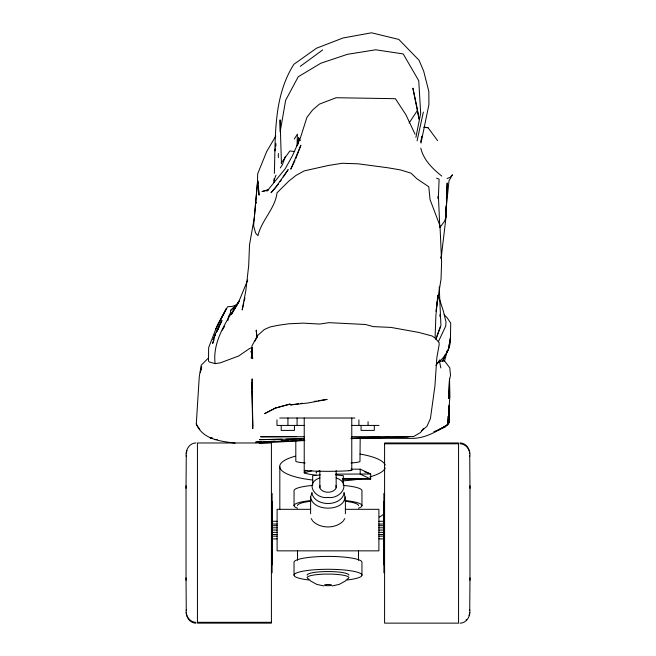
<?xml version="1.0" encoding="UTF-8"?>
<svg xmlns="http://www.w3.org/2000/svg" width="656" height="656" viewBox="0 0 656 656"><rect width="100%" height="100%" fill="white"/><g stroke="black" fill="none" stroke-linecap="round" stroke-linejoin="round"><path stroke-width="0.98" d="M186.025 488.294L186.271 455.51M469.729 610.605L469.975 577.821M278.333 157.588L278.374 153.512M435.92 311.215L441.045 279.021L441.603 261.851L440.004 225.844L430.049 199.572L428.786 186.763L416.978 178.826L411.033 173.184L400.488 169.929L387.893 167.772L358.102 163.811L342.129 163.278L328.164 165.509L304.154 170.913L295.938 175.455L288.804 181.13L277.004 192.839C275.151 208.706 261.621 220.022 257.915 235.693L255.553 232.978L253.601 225.771L257.472 182.524L257.685 173.783L266.73 151.462L275.782 136.071M274.167 180.457L274.224 178.424M274.364 173.332C275.602 136.358 273.208 96.809 293.921 64.263L316.536 48.208L343.014 37.982L371.526 32.8L398.823 39.426L419.061 60.286L423.678 71.135L428.835 91.438L428.917 104.575L421.619 140.04M448.048 416.437L447.794 424.481L444.932 427.179L438.462 429.803M297.02 145.927L297.414 134.111L294.298 139.047M435.1 337.217L435.887 315.544L438.011 295.2L436.634 305.106M449.516 378.561L448.712 398.372L449.516 378.561L449.909 396.363L447.794 424.481C437.208 431.361 424.99 438.454 412.132 438.38L353.986 438.282M445.768 211.732L446.064 205.779M446.4 198.834L447.171 182.958L446.039 216.939L441.103 258.497M238.325 302.752L230.625 310.403L230.461 312.74L228.403 316.725L227.853 320.587M252.019 348.566L251.314 358.307L252.084 350.862M257.472 182.524L254.331 217.603L249.51 244.885L248.681 265.77L245.852 290.477L242.171 309.968L243.778 302.998M235.061 443.095C220.482 441.316 202.917 439.471 196.275 424.088L199.276 376.659L201.22 365.162L207.993 358.447M441.176 258.612L441.611 254.577L441.16 257.562M420.972 143.139L421.824 136.218L420.857 142.049M275.225 149.109L274.995 150.921L275.282 148.92M275.561 146.378L275.897 143.648M439.799 227.378L438.421 196.201L439.118 179.186L436.568 178.145M297.726 143.812L298.537 137.793L299.948 140.335M297.758 144.82L298.701 137.793L300.112 140.335M275.561 146.919L275.84 144.919M186.271 453.616L186.927 450.565M469.729 612.499L469.073 615.549M415.888 137.399L420.676 113.365L418.758 80.737L403.21 53.923L375.675 49.79L347.475 54.309L320.833 63.222L298.218 76.793L285.639 100.311L280.153 131.864L280.071 119.851L281.449 163.729M310.608 513.722L310.608 496.904L312.067 492.648M344.211 492.877C341.268 507.039 314.732 507.039 311.789 492.877M343.933 492.648C351.165 511.155 312.551 513.722 310.608 496.904M417.077 140.827L423.366 112.086M244.237 301.006L244.926 298.021M449.565 379.439L450.492 375.388L449.786 367.844L444.563 360.989L447.228 350.763M200.293 372.362L201.687 366.589L200.613 370.927M257.07 337.135L257.513 335.61L264.335 329.509L270.223 326.918L278.103 325.31L288.87 323.785L303.334 323.137L319.702 324.064L329.05 322.662L365.515 324.499L373.239 326.614L390.968 327.41L418.84 332.444L432.214 336.036L435.01 338.078L439.069 342.498L439.184 344.556L436.839 357.725L434.92 386.081L430.426 418.577L426.925 426.384L421.603 430.853L423.604 428.557L420.512 432.525L413.542 436.584L351.337 436.666M255.315 205.033L256.275 202.278M285.393 156.366L282.392 164.738L280.325 167.895M435.986 339.332L440.93 325.581L439.208 286.934M435.904 338.676L440.479 326.434M214.061 339.701L212.659 343.432L215.135 334.257L221.982 320.538L217.726 329.64M217.226 331.313L219.334 325.72L216.398 332.215M295.725 158.695L300.891 145.23L290.788 169.182L294.962 160.466M247.722 280.03L238.661 301.99L231.215 314.691L239.268 301.276M275.996 175.193L273.888 180.531L273.937 182.524M239.046 300.965C227.575 319.808 212.191 340.398 215.119 363.645L220.309 362.858L238.817 355.937L249.723 348.393L252.24 347.623M445.358 354.543L442.611 361.12L438.839 361.317M215.562 334.076L213.044 339.644L215.603 334.183M438.364 341.719L445.719 326.163L445.982 321.916L443.415 311.28L439.135 297.947M255.061 341.095L256.791 337.709L256.299 330.239L256.84 336.331M305.712 470.229L304.228 472.861A25.773 4.444 0 0 0 316.331 475.108M257.513 335.61L251.912 345.966L252.626 358.635L252.396 354.355M222.22 330.181L224.68 326.262M343.498 520.634L344.802 518.609M283.351 176.94L288.189 169.584L275.618 187.509L271.043 192.741L278.497 183.885M409.114 122.984L417.577 110.183L412.895 88.158L419.061 119.171L417.741 111.184M435.928 365.458L439.881 359.791M281.162 163.131L289.87 150.954L294.716 151.585M280.12 181.638L281.194 180.138M440.069 227.296L444.522 221.244L446.039 216.939L445.719 212.724L448.975 180.892L452.451 174.808L450.205 177.317L447.097 178.522M266.951 191.232L285.27 168.682L292.469 155.693L300.268 138.285L306.901 117.424L312.518 110.069L319.415 104.124L336.134 97.728L395.396 98.687L405.941 114.808L415.051 134.201M252.076 350.46L250.879 352.026L252.052 350.566M449.024 405.137L449.426 422.505L447.794 424.481L438.372 430.32M447.089 351.091L448.401 349.623L450.442 337.668L450.713 323.17L447.154 317.799L444.161 314.732M436.683 363.957C444.784 357.348 451.057 348.623 450.442 337.668L448.327 350.214L448.401 349.623L442.611 361.12L444.563 360.989M230.625 310.403L233.528 307.771M466.129 619.871L466.637 619.42M343.063 521.315C335.085 528.834 320.915 528.834 312.937 521.315M345.827 580.749L339.185 584.414L332.149 585.947M300.259 66.354L322.678 49.946M445.424 426.326L437.224 430.254M319.898 477.904C303.917 483.218 315.438 499.405 328 497.428C340.562 499.405 352.083 483.218 336.102 477.904M433.837 431.673L436.609 430.549M237.529 304.523L232.363 306.352L227.55 306.787L215.791 329.173L208.624 347.696L208.518 361.054L209.33 361.997L215.119 363.645M268.747 189.518L262.023 191.552L268.206 190.051M311.789 470.672L304.228 472.861L304.228 418.011M409.828 436.535L407.179 437.199L351.19 438.126M314.24 401.39L316.225 401.087M318.217 400.775L327.147 399.406L307.918 403.005L290.534 404.932L298.423 403.768M300.391 403.473L302.367 403.186M195.972 442.915C189.33 443.054 185.148 450.188 186.271 456.33M460.028 623.2C466.67 623.061 470.852 615.918 469.729 609.777M320.333 474.936L312.658 475.698L312.658 484.71M259.292 443.12L304.245 440.553M261.826 441.791L255.725 442.095L304.884 440.315M263.86 441.693L275.044 441.135M281.145 440.832L288.271 440.488M299.456 439.93L301.489 439.832M350.968 438.643L389.885 437.232M281.973 439.192L259.563 439.643L304.359 438.897M286.049 439.11L304.384 438.741M365.507 437.511L379.775 437.224M296.266 436.568L260.588 436.781L304.433 436.724M279.743 418.011L354.83 418.011M304.228 425.424L276.971 425.424L276.971 419.865M351.772 425.424L379.029 425.424M458.56 442.98L384.588 442.98L384.588 623.134L458.56 623.134L458.56 443.8L384.588 443.8M350.985 469.163L360.201 469.163L370.665 474.017L370.665 478.978L342.334 478.978M307.262 470.491L304.228 470.491A31.865 2.493 0 0 0 351.78 470.491L351.772 418.011M348.738 470.491L351.772 470.491M335.618 474.124L370.665 474.017L364.342 471.672M342.334 478.905L370.665 478.905M272.125 501.34L272.125 564.775M383.875 501.34L383.875 564.775M310.69 509.327L277.103 509.327L277.103 550.851L378.897 550.851L378.897 509.327L345.31 509.327M272.133 521.282L277.103 521.282M378.897 521.282L383.867 521.282M272.133 524.021L277.103 524.021M378.897 524.021L383.867 524.021M272.133 525.686L277.103 525.686M378.897 525.686L383.867 525.686M272.133 527.809L277.103 527.809M378.897 527.809L383.867 527.809M272.133 530.089L277.103 530.089M378.897 530.089L383.867 530.089M272.133 532.369L277.103 532.369M378.897 532.369L383.867 532.369M272.133 534.492L277.103 534.492M378.897 534.492L383.867 534.492M272.133 536.157L277.103 536.157M378.897 536.157L383.867 536.157M272.133 538.896L277.103 538.896M378.897 538.896L383.867 538.896M271.412 622.314L197.44 622.314L197.44 442.98L271.412 442.98L271.412 623.134L197.44 623.134M424.038 127.461L428.032 127.69L437.593 140.614M335.667 474.936L343.342 475.698L343.342 484.71M460.028 442.915C466.67 443.054 470.852 450.188 469.729 456.33M460.028 443.735C465.219 443.858 469.45 448.548 469.729 453.616M195.972 622.38C190.781 622.257 186.55 617.567 186.271 612.499M195.972 623.2C189.33 623.061 185.148 615.918 186.271 609.777M323.851 585.947L316.815 584.414L310.173 580.749M424.079 127.075L428.032 127.69M370.665 478.978L360.201 474.124L360.201 469.163M441.767 176.095C432.542 168.633 423.628 160.138 420.775 148.125M311.198 518.609L312.502 520.634M196.275 424.088L199.85 429.655M256.791 337.709L256.299 330.239M439.479 361.276L440.816 367.901M258.103 183.926L257.849 180.867L259.054 195.144L258.284 185.968M449.057 417.897L449.303 420.931L449.048 417.495M251.732 382.702L252.757 428.663L252.101 378.865L252.232 389.098M439.856 314.659L439.963 316.618M437.872 196.521L437.937 198.538M449.04 406.384L449.426 422.505M252.257 391.148L252.716 425.933M469.729 455.51L469.975 488.294M186.025 577.821L186.271 610.605M469.975 485.883L469.975 580.232M383.875 493.402L383.875 572.713M374.305 425.424L374.305 430.402L361.071 430.402L361.071 425.424M368.065 421.718L368.065 425.424M361.948 505.612L361.948 490.663A33.981 5.863 0 0 0 343.236 485.415M361.948 575.148L361.948 562.274A33.981 5.863 0 0 0 328 556.403A33.981 5.863 0 0 0 294.019 562.274L294.052 575.148M360.193 437.757L359.972 461.553A26.707 2.337 0 0 1 351.001 462.988M358.914 419.865L358.914 425.424M358.479 550.63L358.479 560.331M345.392 496.904L345.392 513.722M336.167 470.557L336.167 487.802M319.833 470.557L319.833 487.802M297.521 550.63L297.521 560.331M297.086 418.011L297.086 425.424M295.807 440.799L295.807 461.078A28.208 2.468 0 0 0 305.171 462.972M294.446 425.424L294.446 430.402L281.211 430.402L281.211 425.424M294.052 505.612L294.052 490.663A33.981 5.863 0 0 1 312.764 485.415M287.935 418.011L287.935 425.424M279.825 466.514L279.825 509.253M272.125 493.402L272.125 572.713M186.025 485.883L186.025 580.232M383.629 514.058A52.874 14.571 0 0 1 379.266 517.108M385.154 468.048A52.874 14.571 0 0 1 369.869 476.846M362.096 478.609A52.874 14.571 0 0 1 342.366 480.84M312.912 480.044A52.874 14.571 0 0 1 295.274 456.191M359.988 454.059A52.874 14.571 0 0 1 385.154 464.989M316.495 473.042A11.915 2.058 0 0 1 319.579 471.049M344.966 500.536A33.981 5.863 0 0 1 358.455 508.211M297.545 508.211A33.981 5.863 0 0 1 311.034 500.536M309.952 580.117A33.981 5.863 0 0 1 302.236 571.327A33.981 5.863 0 0 1 353.764 571.327A33.981 5.863 0 0 1 346.048 580.117M297.496 505.612A30.504 5.264 0 0 1 310.846 501.258M345.154 501.258A30.504 5.264 0 0 1 358.504 505.612M307.139 575.148A20.861 3.6 0 0 1 328 571.548A20.861 3.6 0 0 1 348.861 575.148M309.099 579.191A20.869 3.6 0 0 1 328 574.066A20.869 3.6 0 0 1 346.901 579.191M320.112 485.604A8.561 5.387 0 0 0 320.932 489.597C324.671 493.132 331.329 493.132 335.077 489.597A8.561 5.387 0 0 0 335.888 485.604M217.39 325.097L215.791 329.173L226.181 308.837L217.39 325.097M275.364 408.048L264.614 413.649L275.241 408.163L290.124 404.055L275.364 408.048M216.923 439.512L214.881 439.569L216.931 439.536M212.2 438.011L210.166 438.028L212.2 438.028M326.237 585.611A3.518 0.607 0 0 0 331.518 585.086A3.518 0.607 0 0 0 326.237 584.562A3.518 0.607 0 0 0 326.237 585.611"/></g></svg>
